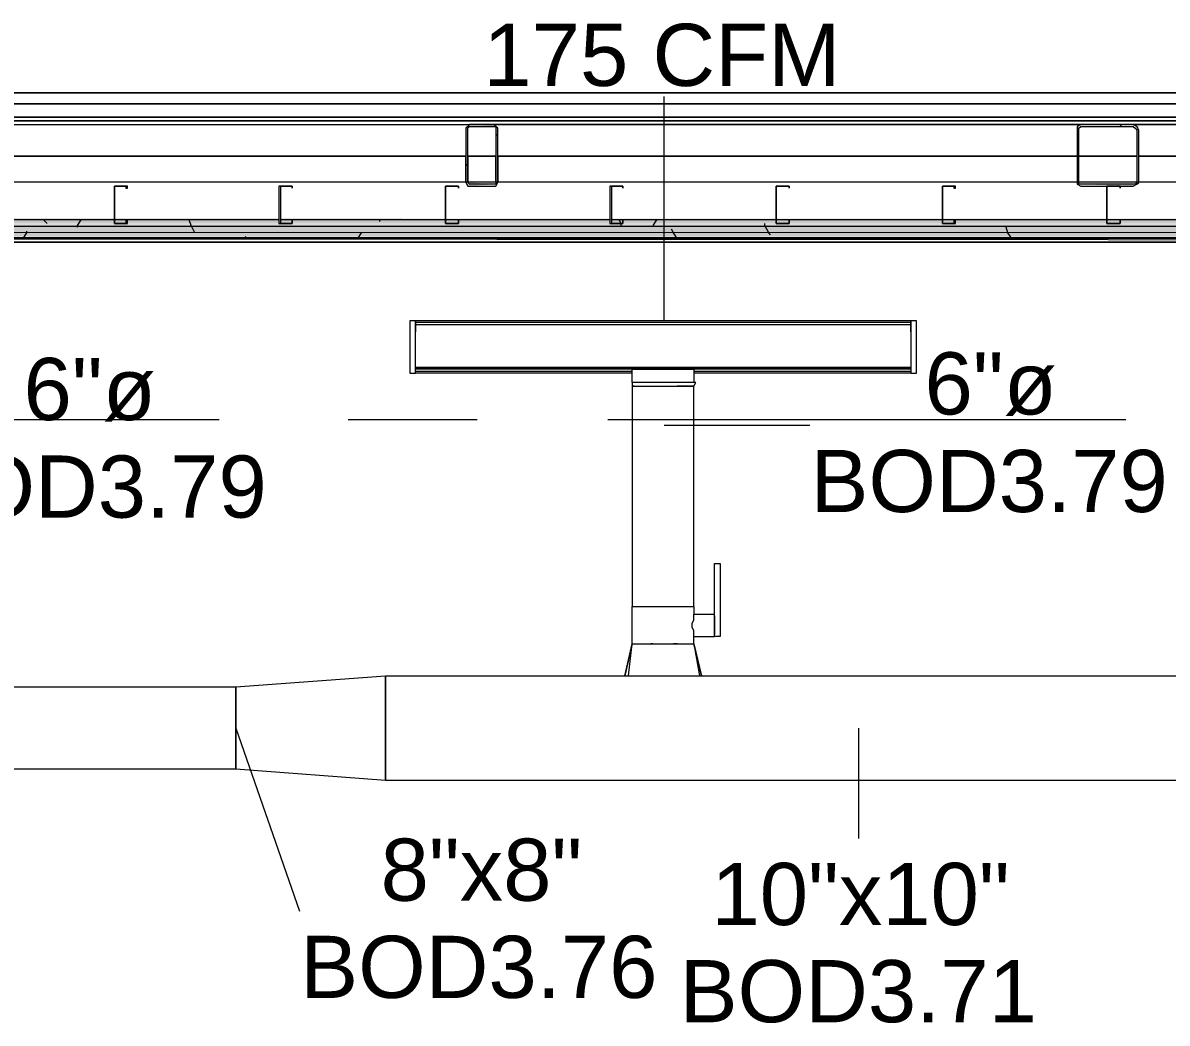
# Model space of a CAD drawing. Header units: metres. Extents: x 39 to 278, y -7 to 151.
# Drawn here: x 88.01 to 90.816, y 46.837 to 49.29 of the extents above; entities that cross this region are included whole.
import ezdxf

# ---------------------------------------------------------------- set-up
doc = ezdxf.new("R2010")
doc.units = ezdxf.units.M
doc.layers.add('HVAC - Ductos', color=5, linetype='Continuous', lineweight=50)
doc.layers.add('PDF_Geometry', color=7, linetype='Continuous', true_color=0xaaaaaa)
doc.layers.add('PDF_Solid Fills', color=7, linetype='Continuous', true_color=0xffffff)
doc.layers.add('PDF_Text', color=7, linetype='Continuous')
doc.styles.add('PDF Helvetica', font='')
doc.styles.get('PDF Helvetica').set_extended_font_data('Helvetica')

msp = doc.modelspace()

# ---------------------------------------------------------------- hatches: boundary and pattern name
at = {"layer": 'PDF_Solid Fills', "lineweight": 0, "transparency": 33554559}
h = msp.add_hatch(color=256, dxfattribs=at)
h.paths.add_polyline_path([(89.1746, 49.0318), (89.17, 49.0318), (89.17, 48.8943), (89.1746, 49.0312)])
h.paths.add_polyline_path([(89.17, 48.8943), (89.1059, 48.8989), (89.1013, 48.8989), (89.1013, 48.8897)])
h.paths.add_polyline_path([(89.1654, 49.0364), (89.1654, 49.041), (89.1013, 49.041)])
h.paths.add_polyline_path([(89.1013, 49.0318), (89.0967, 49.0318), (89.0967, 48.8989)])
h = msp.add_hatch(color=256, dxfattribs=at)
h.paths.add_polyline_path([(90.6046, 48.8943), (90.7329, 48.8897), (90.7329, 48.8943)])
h.paths.add_polyline_path([(90.7421, 48.8989), (90.7375, 48.8989), (90.7421, 48.8943)])
h.paths.add_polyline_path([(90.5954, 48.8943), (90.6, 49.0364), (90.7375, 49.0364), (90.7421, 49.0318), (90.7421, 48.8989), (90.7467, 49.0352), (90.7467, 49.0364), (90.7421, 49.041), (90.5954, 49.041)])
for points in [[(45.1878, 48.7981), (105.8441, 48.7981), (106.0827, 48.7935), (106.0827, 48.8073), (80.9245, 48.8118), (45.1878, 48.8118)], [(105.8441, 48.7797), (106.0811, 48.7752), (106.0827, 48.7752), (106.0827, 48.7935), (75.6353, 48.7981), (45.1878, 48.7981), (45.1878, 48.7797)], [(105.8441, 48.766), (106.0812, 48.7614), (106.0827, 48.7614), (106.0827, 48.7797), (45.1878, 48.7797), (45.1878, 48.766)]]:
    msp.add_hatch(color=256, dxfattribs=at).paths.add_polyline_path(points)

# ---------------------------------------------------------------- linework, layer by layer
at = {"layer": 'HVAC - Ductos', "lineweight": 0}
for points in [[(89.5825, 48.5597), (89.5825, 49.1097)], [(90.1875, 48.5368), (90.1875, 48.5597), (90.1875, 48.5551), (88.9729, 48.5551), (88.9729, 48.5597), (88.9729, 48.5368)], [(90.1875, 48.5597), (88.9729, 48.5597)], [(88.9729, 48.4864), (88.9729, 48.4955), (88.9729, 48.5047)], [(90.1875, 48.5047), (90.1875, 48.4955), (90.1875, 48.4864)], [(89.5046, 48.4314), (88.9729, 48.4314), (88.9729, 48.436), (88.9729, 48.4543), (88.9729, 48.4635)], [(88.9729, 48.4497), (88.9729, 48.4543), (88.9729, 48.4589)], [(90.1875, 48.4635), (90.1875, 48.4543), (90.1875, 48.436), (90.1875, 48.4314), (89.6559, 48.4314)], [(90.1875, 48.4589), (90.1875, 48.4543), (90.1875, 48.4497)], [(88.9729, 48.436), (89.5046, 48.436)], [(89.5046, 48.4085), (89.5046, 48.3993), (89.5091, 48.3993), (89.5275, 48.3993), (89.5504, 48.3993), (89.5825, 48.3993), (89.61, 48.3993), (89.6329, 48.3993), (89.6513, 48.3993), (89.6559, 48.3993), (89.6605, 48.4085), (89.6513, 48.4085), (89.6375, 48.4085), (89.61, 48.4085), (89.5825, 48.4085), (89.5504, 48.4085), (89.5275, 48.4085), (89.5091, 48.4085), (89.5046, 48.4085), (89.5046, 48.4405), (89.5091, 48.4405), (89.5137, 48.4405), (89.5275, 48.4405), (89.5413, 48.4405), (89.5596, 48.4405), (89.5825, 48.4405), (89.6009, 48.4405), (89.6191, 48.4405), (89.6329, 48.4405), (89.6467, 48.4405), (89.6559, 48.4405), (89.6559, 48.4085)], [(89.6559, 48.436), (90.1875, 48.436)], [(89.5091, 48.3993), (89.5046, 48.3993), (89.5046, 47.8585), (89.5091, 47.8585), (89.5137, 47.8585), (89.5275, 47.8585), (89.5413, 47.8585), (89.5596, 47.8585), (89.5825, 47.8585), (89.6009, 47.8585), (89.6191, 47.8585), (89.6329, 47.8585), (89.6467, 47.8585), (89.6559, 47.8585), (89.6559, 47.8401), (89.7063, 47.8401)], [(89.5046, 47.7668), (89.5046, 47.8585), (89.5091, 47.8585), (89.5137, 47.8585), (89.5275, 47.8585), (89.5413, 47.8585), (89.5596, 47.8585), (89.5825, 47.8585), (89.6009, 47.8585), (89.6191, 47.8585), (89.6329, 47.8585), (89.6467, 47.8585), (89.6559, 47.8585), (89.6559, 48.3993), (89.6513, 48.3993), (89.6467, 48.3993), (89.6329, 48.3993), (89.6191, 48.3993), (89.6146, 48.3993)], [(89.5137, 48.3993), (89.5275, 48.3993), (89.5413, 48.3993), (89.5504, 48.3993)], [(89.555, 48.3993), (89.5596, 48.3993), (89.5825, 48.3993), (89.6009, 48.3993), (89.6055, 48.3993)], [(89.5825, 48.3031), (89.94, 48.3031)], [(89.4954, 47.6889), (89.5046, 47.7668), (89.5091, 47.7668), (89.5137, 47.7668), (89.5275, 47.7668), (89.5413, 47.7668), (89.5596, 47.7668), (89.5825, 47.7668), (89.6009, 47.7668), (89.6191, 47.7668), (89.6329, 47.7668), (89.6467, 47.7668), (89.6513, 47.7668), (89.6559, 47.7668), (89.6559, 47.7851), (89.7063, 47.7851), (89.7063, 47.9639), (89.72, 47.9639), (89.72, 47.7851), (89.7063, 47.7851)], [(89.6559, 47.7851), (89.6559, 47.7897), (89.6559, 47.7943), (89.6559, 47.7989), (89.6513, 47.8081), (89.6513, 47.8172), (89.6559, 47.8264), (89.6559, 47.831), (89.6559, 47.8355), (89.6559, 47.8401)], [(89.7063, 47.8355), (89.7063, 47.831), (89.7063, 47.8264), (89.7063, 47.8172), (89.7063, 47.8126), (89.7063, 47.8081), (89.7063, 47.7989), (89.7063, 47.7943), (89.7063, 47.7897)], [(89.4863, 47.6889), (89.5046, 47.7668), (89.4863, 47.6889)], [(89.5091, 47.7668), (89.5091, 47.7668)], [(89.5091, 47.7668), (89.5091, 47.7668)], [(89.6559, 47.7668), (89.6696, 47.6889), (89.6741, 47.6889), (89.6559, 47.7668), (89.6741, 47.6889)], [(89.4863, 47.6889), (89.4909, 47.6889), (89.4954, 47.6889), (89.5046, 47.6889)], [(89.4863, 47.6889), (89.4863, 47.6889)], [(89.5091, 47.6889), (89.5275, 47.6889), (89.5321, 47.6889), (89.5367, 47.6889), (89.5459, 47.6889), (89.5596, 47.6889), (89.5641, 47.6889), (89.5687, 47.6889), (89.5917, 47.6889), (89.5963, 47.6889), (89.6009, 47.6889), (89.6146, 47.6889), (89.6237, 47.6889), (89.6283, 47.6889), (89.6329, 47.6889), (89.6513, 47.6889)], [(89.6559, 47.6889), (89.665, 47.6889)], [(89.6696, 47.6889), (89.6696, 47.6889)], [(89.6741, 47.6889), (89.6741, 47.6889)], [(88.5329, 47.5605), (88.6887, 47.1114)], [(90.0592, 47.5605), (90.0592, 47.2901)]]:
    msp.add_lwpolyline(points, dxfattribs=at)
for points in [[(88.9591, 48.5597), (88.9591, 48.4314), (88.9729, 48.4314), (88.9729, 48.5597)], [(90.1875, 48.4451), (88.9729, 48.4451), (88.9729, 48.5505), (90.1875, 48.5505), (90.1875, 48.4451), (90.1875, 48.4405), (88.9729, 48.4405), (88.9729, 48.4451)], [(88.9729, 48.5414), (88.9729, 48.5368), (88.9729, 48.5323), (88.9729, 48.5368)], [(90.2013, 48.5597), (90.1875, 48.5597), (90.1875, 48.4314), (90.2013, 48.4314)], [(90.1875, 48.5323), (90.1875, 48.5368), (90.1875, 48.5414), (90.1875, 48.5368)], [(89.555, 47.7668), (89.5504, 47.7668)], [(89.6146, 47.7668), (89.61, 47.7668), (89.6055, 47.7668), (89.61, 47.7668)], [(88.8996, 47.4322), (88.5329, 47.4597), (88.5329, 47.6614), (88.8996, 47.6889)], [(88.8996, 47.6889), (91.7275, 47.6889), (91.7275, 47.4322), (88.8996, 47.4322)], [(86.8417, 47.6614), (88.5329, 47.6614), (88.5329, 47.4597), (86.8417, 47.4597)]]:
    msp.add_lwpolyline(points, close=True, dxfattribs=at)
at = {"layer": 'PDF_Geometry', "lineweight": 0}
for points in [[(87.6025, 49.1189), (89.1333, 49.1189), (90.6687, 49.1189), (92.2042, 49.1189), (93.7351, 49.1189), (95.2704, 49.1189), (96.8014, 49.1189), (98.3368, 49.1189), (99.8676, 49.1189), (101.403, 49.1189), (102.9342, 49.1189), (101.403, 49.1189), (99.8676, 49.1189), (98.3368, 49.1189), (96.8014, 49.1189), (95.2704, 49.1189), (93.7351, 49.1189), (92.2042, 49.1189), (90.6687, 49.1189), (89.1333, 49.1189), (87.6025, 49.1189)], [(89.1746, 49.1189), (89.0967, 49.1189)], [(90.7055, 49.1189), (90.6321, 49.1189)], [(87.5749, 49.041), (86.1358, 49.041), (87.6025, 49.041), (89.1333, 49.041), (90.6046, 49.041), (89.1654, 49.041)], [(87.6346, 49.041), (89.1059, 49.041)], [(89.17, 49.0135), (89.1746, 49.018)], [(90.7009, 48.8897), (90.7329, 48.8897), (90.7421, 48.8943), (90.7467, 48.8989), (90.7467, 49.0272), (90.7421, 49.0364), (90.7329, 49.041), (90.6046, 49.041), (90.5954, 49.0364), (90.5954, 49.0272), (90.5954, 48.8989), (90.5954, 48.8943), (90.6046, 48.8897), (90.6733, 48.8897)], [(90.7009, 49.0364), (90.7055, 49.041)], [(92.1721, 49.041), (90.7329, 49.041), (92.2042, 49.041), (93.7351, 49.041), (95.2063, 49.041), (93.7671, 49.041)], [(89.0967, 48.8989), (89.0967, 48.9631)], [(89.1013, 48.9631), (89.1013, 48.8989)], [(89.17, 48.8989), (89.17, 48.9631)], [(89.1746, 48.9631), (89.1746, 48.8989)], [(90.5954, 48.9631), (90.5954, 48.8989)], [(90.7467, 48.8989), (90.7467, 48.9631)], [(89.0967, 48.9401), (89.1013, 48.9447)], [(90.5954, 48.931), (90.6, 48.9356)], [(45.1878, 48.9035), (106.0827, 48.8989)], [(45.1878, 48.7981), (106.0827, 48.7889)], [(88.6383, 48.8073), (88.235, 48.8073), (87.8271, 48.8073), (87.4237, 48.8073), (87.0158, 48.8073), (86.6125, 48.8073)], [(89.4496, 48.8073), (89.0463, 48.8073), (88.6429, 48.8073)], [(91.4801, 48.8073), (91.0767, 48.8073), (90.6687, 48.8073), (90.2655, 48.8073), (89.8575, 48.8073), (89.4542, 48.8073)], [(45.1878, 48.7797), (106.0827, 48.7751)], [(106.0827, 48.7614), (45.1878, 48.766)], [(86.1725, 48.7614), (95.1696, 48.7568)], [(95.1696, 48.7614), (86.1725, 48.7614)], [(86.1725, 48.7614), (95.1696, 48.7568)], [(95.1696, 48.7614), (86.1725, 48.7614)], [(88.4917, 48.3168), (87.2221, 48.3168)], [(89.1241, 48.3168), (88.8079, 48.3168)], [(90.7146, 48.3168), (89.445, 48.3168)]]:
    msp.add_lwpolyline(points, dxfattribs=at)
for points in [[(89.1333, 49.0914), (87.6025, 49.0914)], [(90.6687, 49.0914), (89.1333, 49.0914)], [(92.2042, 49.0914), (90.6687, 49.0914)], [(89.1333, 49.0593), (87.6025, 49.0593)], [(89.1333, 49.0501), (87.6025, 49.0501)], [(90.6687, 49.0593), (89.1333, 49.0593)], [(90.6687, 49.0501), (89.1333, 49.0501)], [(92.2042, 49.0593), (90.6687, 49.0593)], [(92.2042, 49.0501), (90.6687, 49.0501)], [(89.1746, 49.0318), (89.17, 49.0364), (89.1654, 49.041), (89.1059, 49.041), (89.1013, 49.0364), (89.0967, 49.0318), (89.0967, 48.8989), (89.1013, 48.8897), (89.1059, 48.8897), (89.1654, 48.8897), (89.17, 48.8897), (89.1746, 48.8989)], [(89.1059, 49.0364), (89.1654, 49.0364), (89.17, 49.0364), (89.17, 49.0318), (89.17, 48.8989), (89.17, 48.8943), (89.1654, 48.8943), (89.1059, 48.8943), (89.1013, 48.8989), (89.1013, 49.0318)], [(90.7421, 48.8989), (90.7375, 48.8943), (90.7329, 48.8943), (90.6046, 48.8943), (90.6, 48.8943), (90.6, 48.8989), (90.6, 49.0272), (90.6, 49.0318), (90.6046, 49.0364), (90.7329, 49.0364), (90.7375, 49.0318), (90.7421, 49.0272)], [(87.6391, 48.9631), (89.0967, 48.9631)], [(89.1333, 48.9631), (89.17, 48.9631), (89.1333, 48.9631), (89.1013, 48.9631)], [(89.1746, 48.9631), (90.5954, 48.9631)], [(90.6687, 48.9631), (90.7421, 48.9631), (90.6687, 48.9631), (90.6, 48.9631)], [(90.7467, 48.9631), (92.1629, 48.9631)], [(88.2671, 48.8897), (88.235, 48.8897), (88.235, 48.7981), (88.2671, 48.7981), (88.2671, 48.8073), (88.2625, 48.8073), (88.2625, 48.7981), (88.235, 48.7981), (88.235, 48.8897), (88.2625, 48.8897), (88.2625, 48.8851), (88.2671, 48.8851)], [(88.6704, 48.8897), (88.6429, 48.8897), (88.6383, 48.8897), (88.6383, 48.7981), (88.6429, 48.7981), (88.6704, 48.7981), (88.6704, 48.8073), (88.6704, 48.7981), (88.6429, 48.7981), (88.6429, 48.8897), (88.6704, 48.8897), (88.6704, 48.8851)], [(89.0783, 48.8897), (89.0463, 48.8897), (89.0463, 48.7981), (89.0783, 48.7981), (89.0783, 48.8073), (89.0783, 48.7981), (89.0463, 48.7981), (89.0463, 48.8897), (89.0783, 48.8897), (89.0783, 48.8851)], [(89.4817, 48.8897), (89.4542, 48.8897), (89.4496, 48.8897), (89.4496, 48.7981), (89.4542, 48.7981), (89.4817, 48.7981), (89.4817, 48.8073), (89.4817, 48.7981), (89.4542, 48.7981), (89.4542, 48.8897), (89.4817, 48.8897), (89.4817, 48.8851)], [(89.8896, 48.8897), (89.8575, 48.8897), (89.8575, 48.7981), (89.8896, 48.7981), (89.8896, 48.8073), (89.8896, 48.7981), (89.8575, 48.7981), (89.8575, 48.8897), (89.8896, 48.8897), (89.8896, 48.8851)], [(90.2975, 48.8897), (90.2655, 48.8897), (90.2655, 48.7981), (90.2975, 48.7981), (90.2975, 48.8073), (90.2929, 48.8073), (90.2929, 48.7981), (90.2655, 48.7981), (90.2655, 48.8897), (90.2929, 48.8897), (90.2929, 48.8851), (90.2975, 48.8851)], [(90.7009, 48.8897), (90.6733, 48.8897), (90.6687, 48.8897), (90.6687, 48.7981), (90.6733, 48.7981), (90.7009, 48.7981), (90.7009, 48.8073), (90.7009, 48.7981), (90.6733, 48.7981), (90.6687, 48.7981), (90.6687, 48.8897), (90.6733, 48.8897), (90.7009, 48.8897), (90.7009, 48.8851)], [(86.1725, 48.7522), (95.1696, 48.7522)], [(86.1725, 48.7522), (95.1696, 48.7522)]]:
    msp.add_lwpolyline(points, close=True, dxfattribs=at)
at = {"layer": 'PDF_Geometry', "color": 254, "lineweight": 0, "true_color": 0xd2d2d2}
for points in [[(89.8575, 48.8164), (89.8575, 48.821)], [(89.4587, 48.7981), (89.4587, 48.7981)]]:
    msp.add_lwpolyline(points, dxfattribs=at)
at = {"layer": 'PDF_Geometry', "color": 254, "lineweight": 0, "true_color": 0xeaeaea}
for points in [[(88.07, 48.7981), (88.0608, 48.8073)], [(88.1525, 48.8073), (88.1433, 48.7935), (88.1433, 48.7889)], [(88.4321, 48.7751), (88.4229, 48.7935), (88.4183, 48.8073)], [(88.8859, 48.8027), (88.8859, 48.8073)], [(89.3259, 48.8073), (89.3259, 48.8073)], [(89.4771, 48.7935), (89.4771, 48.7981), (89.4725, 48.8073)], [(89.5641, 48.8073), (89.555, 48.7935)], [(89.8437, 48.7706), (89.8392, 48.7751), (89.83, 48.7935), (89.83, 48.7981)], [(88.0195, 48.7797), (88.0195, 48.7751), (88.0104, 48.7614)], [(88.4321, 48.7751), (88.4321, 48.7751)], [(88.5604, 48.7614), (88.5558, 48.766)], [(88.84, 48.7751), (88.8309, 48.7614)], [(88.84, 48.7751), (88.84, 48.7751)], [(89.6146, 48.7614), (89.6055, 48.7751), (89.6009, 48.7843)], [(90.435, 48.7614), (90.4259, 48.7751), (90.4213, 48.7889)], [(89.0646, 48.7614), (89.0646, 48.7614)], [(89.9675, 48.7614), (89.9675, 48.7614)]]:
    msp.add_lwpolyline(points, dxfattribs=at)

# ---------------------------------------------------------------- texts
at = {"layer": 'PDF_Text', "lineweight": 0, "char_height": 0.15247, "attachment_point": 4, "style": 'PDF Helvetica'}
for s, insert in [('175 CFM', (89.1396, 49.2106)), ('6"ø', (90.2213, 48.4039)), ('6"ø', (88.012, 48.3901)), ('BOD3.79', (89.9417, 48.1655)), ('BOD3.79', (87.7324, 48.1518)), ('8"x8"', (88.8875, 47.2121)), ('10"x10"', (89.6988, 47.1526)), ('BOD3.76', (88.6904, 46.9738)), ('BOD3.71', (89.6208, 46.9142))]:
    msp.add_mtext(s, dxfattribs=dict(at, insert=insert))

doc.saveas('drawing.dxf')
